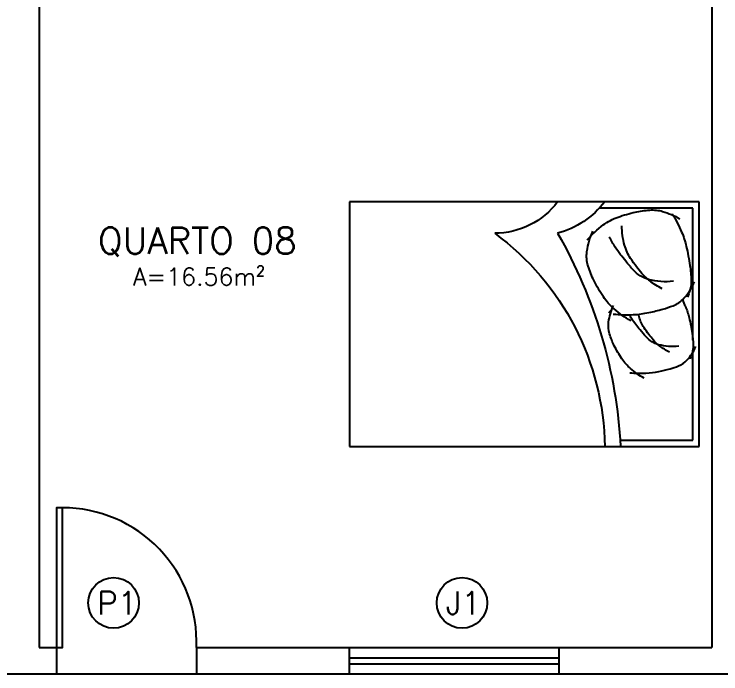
# Model space of a CAD drawing. Header units: millimetres. Extents: x 45003 to 46969, y 6653 to 6979.
# Drawn here: x 45056.374 to 45060.418, y 6715.959 to 6719.733 of the extents above; entities that cross this region are included whole.
import ezdxf

# ---------------------------------------------------------------- set-up
doc = ezdxf.new("R2010")
doc.units = ezdxf.units.MM
for name, color, linetype in [('ARQ-ALVENARIA', 4, 'Continuous'), ('ARQ-ESQ-01', 1, 'Continuous'), ('ARQ-ESQ-02', 2, 'Continuous'), ('ARQ-MÓVEIS', 170, 'Continuous'), ('ARQ-PENA-02', 2, 'Continuous'), ('ARQ-PENA-FINA-CINZA', 8, 'Continuous'), ('ARQ-TEXTO2', 2, 'Continuous'), ('ARQ-TEXTO3', 3, 'Continuous')]:
    doc.layers.add(name, color=color, linetype=linetype)
doc.styles.add('ROMANS', font='romans.shx')

# ---------------------------------------------------------------- blocks, each defined once
blk = doc.blocks.new('CAMA-C')
for p, q in [((-0.6272, 1.0022), (0.7728, 1.0022)), ((-0.6272, -0.9978), (-0.6272, 1.0022)), ((0.7728, 1.0022), (0.7728, -0.9978)), ((-0.5912, 0.9662), (-0.0758, 0.9662)), ((-0.5912, 0.5504), (-0.5912, 0.9662)), ((-0.0188, 0.9662), (0.7368, 0.9662)), ((0.7368, 0.9662), (0.7368, 0.4315)), ((0.7728, -0.9978), (-0.6272, -0.9978))]:
    blk.add_line(p, q)
for points in [[(-0.2051, 0.6057, -0.034352), (-0.2075, 0.6977, -0.04249), (-0.1981, 0.7715, -0.015911), (-0.1821, 0.8357, -0.020937), (-0.1664, 0.8835, -0.121269), (-0.132, 0.9337, -0.080025), (-0.055, 0.9829)], [(0.1306, 0.5103, -0.034352), (0.1276, 0.6237, -0.04249), (0.1392, 0.7148, -0.015911), (0.1589, 0.7939, -0.020937), (0.1783, 0.8529, -0.121269), (0.2207, 0.9148, -0.080025), (0.3158, 0.9756)], [(0.2117, 0.9061, 0.014129), (0.1749, 0.9232, 0.04596), (0.1084, 0.945, 0.01901), (0.0199, 0.9616, 0.025886), (-0.0458, 0.968, 0.088683), (-0.0962, 0.9613, 0.020726), (-0.1275, 0.9499)], [(0.7047, 0.8477, 0.033461), (0.5993, 0.9019, 0.04596), (0.5172, 0.9287, 0.01901), (0.4082, 0.9493, 0.025886), (0.327, 0.9572, 0.088683), (0.2649, 0.9489, 0.020726), (0.2264, 0.9348)], [(0.5543, 0.3618, 0.057152), (0.6403, 0.4534, 0.075208), (0.6853, 0.5378, 0.030275), (0.7135, 0.6362, 0.036967), (0.7256, 0.7192, 0.089016), (0.7177, 0.7933, 0.061822), (0.6753, 0.8914)], [(-0.0525, 0.8853, 0.103492), (-0.0446, 0.7697, 0.14369), (0.0001, 0.6984, 0.007817), (0.0401, 0.664, 0.010698), (0.0703, 0.64, 0.020146), (0.1055, 0.6153, 0.007403), (0.1269, 0.602)], [(0.3188, 0.8551, 0.103492), (0.3285, 0.7126, 0.14369), (0.3837, 0.6245, 0.007817), (0.4331, 0.5821, 0.010698), (0.4703, 0.5525, 0.020146), (0.5137, 0.5221, 0.015912), (0.5712, 0.4876)], [(-0.0876, 0.8327, 0.040593), (-0.0514, 0.7753, 0.055645), (-0.0174, 0.7392, 0.015363), (0.0135, 0.7146, 0.01263), (0.0527, 0.6867, 0.082628), (0.1145, 0.6586, 0.010572), (0.1298, 0.6548)], [(0.2755, 0.7902, 0.040593), (0.3202, 0.7195, 0.055645), (0.3621, 0.675, 0.015363), (0.4002, 0.6445, 0.01263), (0.4486, 0.6101, 0.082628), (0.5248, 0.5754, 0.061291), (0.6361, 0.5597)], [(-0.2369, 0.6876, 0.050543), (-0.1814, 0.6097, 0.064376), (-0.125, 0.5601, 0.03352), (-0.0504, 0.5167, 0.039598), (0.0175, 0.4896, 0.109626), (0.0849, 0.484, 0.0754), (0.1787, 0.5116)], [(0.0913, 0.6112, 0.050543), (0.1598, 0.5152, 0.064376), (0.2294, 0.454, 0.03352), (0.3214, 0.4005, 0.039598), (0.4052, 0.367, 0.109626), (0.4883, 0.3601, 0.0754), (0.604, 0.3942)], [(0.1384, 0.4854, 0.020037), (0.1648, 0.5096, 0.075208)]]:
    blk.add_lwpolyline(points, format="xyb")
for centre, radius, start, end in [((-0.7728, -2.1884), 2.7445, 60.1604, 86.9589), ((-0.6505, -1.0792), 1.5416, 36.2433, 89.1337), ((1.0878, 0.0572), 0.5131, 127.875, 164.7449), ((1.0428, -0.1678), 0.45, 126.8699, 180)]:
    blk.add_arc(centre, radius, start, end)

msp = doc.modelspace()

# ---------------------------------------------------------------- linework, layer by layer
at = {"layer": 'ARQ-ALVENARIA'}
for p, q in [((45056.5165, 6721.4595), (45056.5165, 6716.1095)), ((45060.3665, 6719.8095), (45060.3665, 6716.1095)), ((45056.5165, 6716.1095), (45056.6165, 6716.1095)), ((45056.6165, 6716.1095), (45056.6165, 6715.9595)), ((45057.4165, 6716.1095), (45058.2915, 6716.1095)), ((45057.4165, 6716.1095), (45057.4165, 6715.9595)), ((45058.2915, 6716.1095), (45058.2915, 6715.9595)), ((45059.4915, 6716.1095), (45060.3665, 6716.1095)), ((45059.4915, 6716.1095), (45059.4915, 6715.9595)), ((45055.4915, 6715.9595), (45056.6165, 6715.9595)), ((45057.4165, 6715.9595), (45058.2915, 6715.9595)), ((45059.4915, 6715.9595), (45060.6165, 6715.9595))]:
    msp.add_line(p, q, dxfattribs=at)
at = {"layer": 'ARQ-ESQ-01'}
for p, q in [((45058.2915, 6716.1095), (45059.4915, 6716.1095)), ((45058.2915, 6715.9595), (45059.4915, 6715.9595))]:
    msp.add_line(p, q, dxfattribs=at)
at = {"layer": 'ARQ-ESQ-01', "ltscale": 0.03}
for centre in [(45056.9429, 6716.3654), (45058.9367, 6716.3654)]:
    msp.add_circle(centre, 0.1447, dxfattribs=at)
at = {"layer": 'ARQ-ESQ-01'}
msp.add_arc((45056.6515, 6716.1437), 0.7658, 357.4377, 90, dxfattribs=at)
at = {"layer": 'ARQ-ESQ-02'}
msp.add_lwpolyline([(45056.6165, 6716.1095), (45056.6515, 6716.1095), (45056.6515, 6716.9095), (45056.6165, 6716.9095)], close=True, dxfattribs=at)
at = {"layer": 'ARQ-PENA-02', "ltscale": 0.025}
for p, q in [((45058.2915, 6716.052), (45059.4915, 6716.052)), ((45058.2915, 6716.017), (45059.4915, 6716.017))]:
    msp.add_line(p, q, dxfattribs=at)
at = {"layer": 'ARQ-PENA-FINA-CINZA'}
msp.add_line((45056.6165, 6715.9595), (45057.4165, 6715.9595), dxfattribs=at)

# ---------------------------------------------------------------- block references
at = {"layer": 'ARQ-MÓVEIS', "xscale": -1, "rotation": 270}
msp.add_blockref('CAMA-C', (45059.2914, 6717.8866), dxfattribs=at)

# ---------------------------------------------------------------- texts
at = {"layer": 'ARQ-TEXTO2', "insert": (45057.0551, 6718.2815), "char_height": 0.1, "attachment_point": 1, "style": 'ROMANS'}
msp.add_mtext('A=16.56m²', dxfattribs=at)
at = {"layer": 'ARQ-TEXTO2', "char_height": 0.13, "width": 0.199395, "attachment_point": 1, "style": 'ROMANS'}
for s, insert in [('P1', (45056.8501, 6716.4296)), ('J1', (45058.8439, 6716.4296))]:
    msp.add_mtext(s, dxfattribs=dict(at, insert=insert))
at = {"layer": 'ARQ-TEXTO3', "insert": (45057.4222, 6718.4304), "char_height": 0.15, "attachment_point": 5, "style": 'ROMANS'}
msp.add_mtext('QUARTO 08', dxfattribs=at)

doc.saveas('drawing.dxf')
